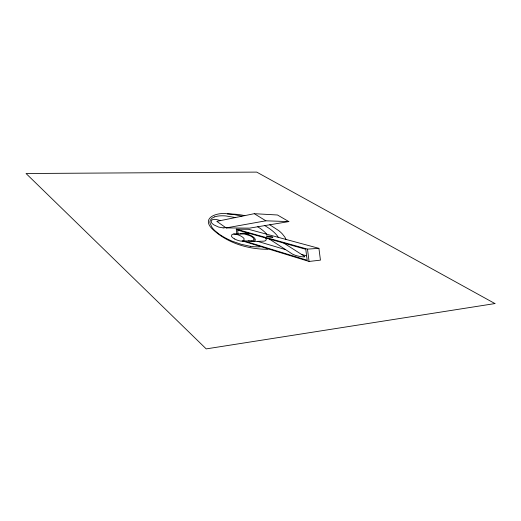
<?xml version="1.0" encoding="UTF-8"?>
<svg xmlns="http://www.w3.org/2000/svg" width="521" height="521" viewBox="0 0 521 521"><rect width="100%" height="100%" fill="white"/><g stroke="black" fill="none" stroke-linecap="round" stroke-linejoin="round"><path stroke-width="0.78" d="M254.014 239.608L253.323 240.461L251.812 240.793M214.567 216.84L211.891 218.253L210.282 220.298A46.564 14.94 10.3 0 0 209.937 222.871L212.08 227.527A68.375 21.797 10.8 0 0 215.29 231.031L218.605 233.734A56.861 18.268 10.6 0 0 221.712 235.811L223.613 236.944A52.888 17.069 10.5 0 0 232.079 241.145L241.177 244.31L250.236 246.303M254.248 213.688L216.795 221.366L226.147 227.911L249.494 228.139L288.862 221.601L277.472 214.991L254.248 213.688L265.873 220.806L288.862 221.601M234.652 238.976C236.847 240.285 244.753 243.274 244.121 238.748A15.005 5.06 9.7 0 0 242.695 237.25L242.187 236.879A13.116 4.415 9.7 0 0 239.992 235.635C237.908 234.619 230.946 232.164 231.467 236.267A14.712 4.904 10.1 0 0 234.652 238.976M226.147 227.911L265.873 220.806M242.825 241.067L309.077 261.457L320.441 260.135L318.924 248.341L248.465 229.273L236.28 229.194L236.886 234.014M236.28 229.194L307.488 249.123L318.924 248.341M304.088 256.866L302.115 256.781A10.127 3.426 11.6 0 1 300.155 256.495L299.855 256.436A14.314 4.819 11.6 0 1 295.4 255.336L292.639 254.209L269.357 239.035M267.963 249.272C247.599 249.383 225.984 242.649 211.396 228.055C201.334 216.86 218.709 212.19 227.123 213.805M248.296 240.904A6.773 2.266 10.2 0 0 249.175 241.125L252.385 241.516L263.522 241.158A4.767 1.583 10.5 0 0 264.199 241.106L265.73 240.617L266.296 239.354A12.146 4.031 10.3 0 0 265.489 237.947M242.109 241.086L251.669 240.8M252.607 241.51A4.52 1.517 10.2 0 0 253.291 241.457L255.323 240.337A10.4 3.478 10.1 0 0 255.414 239.894L254.841 238.507A17.115 5.738 9.9 0 0 251.194 235.694C247.885 234.157 243.88 232.444 240.24 233.753A6.695 2.214 10.1 0 0 239.92 233.988M233.714 234.04L244.238 233.994L249.891 235.648M242.558 233.278L248.758 233.239M223.157 227.885L218.644 227.091L213.936 224.896A18.847 6.031 9.6 0 1 211.155 222.031C210.875 217.661 217.856 219.706 220.305 220.65M244.805 215.629L241.887 215.069A21.869 6.89 9.9 0 0 234.053 214.151L227.293 213.818L234.053 214.548L241.9 216.222M235.427 217.55L225.593 215.909A17.942 5.698 9.6 0 0 214.659 216.873M257.602 241.347L285.664 249.663M301.399 254.326L306.615 255.87M244.434 241.021L307.175 260.233L305.768 249.279L237.609 230.106L238.104 234.001M269.767 224.772L278.755 230.64A76.379 25.438 9.2 0 1 282.336 233.922L284.883 237.146L285.977 239.419M257.713 226.772L258.904 227.534A68.394 22.878 8.9 0 1 266.348 233.753L266.759 234.222M283.847 243.112L304.284 256.169A1.504 0.514 11.8 0 1 304.147 256.905M307.488 249.123L309.077 261.457M225.534 227.488A5.217 1.693 9.4 0 1 223.177 227.898M249.8 235.668A13.142 4.396 10 0 1 254.046 239.614M260.741 246.707A18.046 6.057 10.2 0 1 250.236 246.29M264.759 225.6A75.864 25.36 9 0 1 278.351 237.355M266.641 236.078L266.765 236.228A3.015 0.983 10.7 0 0 268.191 236.749L269.364 237.042A10.068 3.256 10.7 0 0 270.653 237.283L272.958 237.244A3.087 1.009 10.7 0 0 271.5 236.723L270.327 236.43A10.361 3.426 10.7 0 0 269.038 236.182L266.641 236.078M494.95 303.567L206.212 348.894L26.05 173.513L256.716 172.106L494.95 303.567"/></g></svg>
